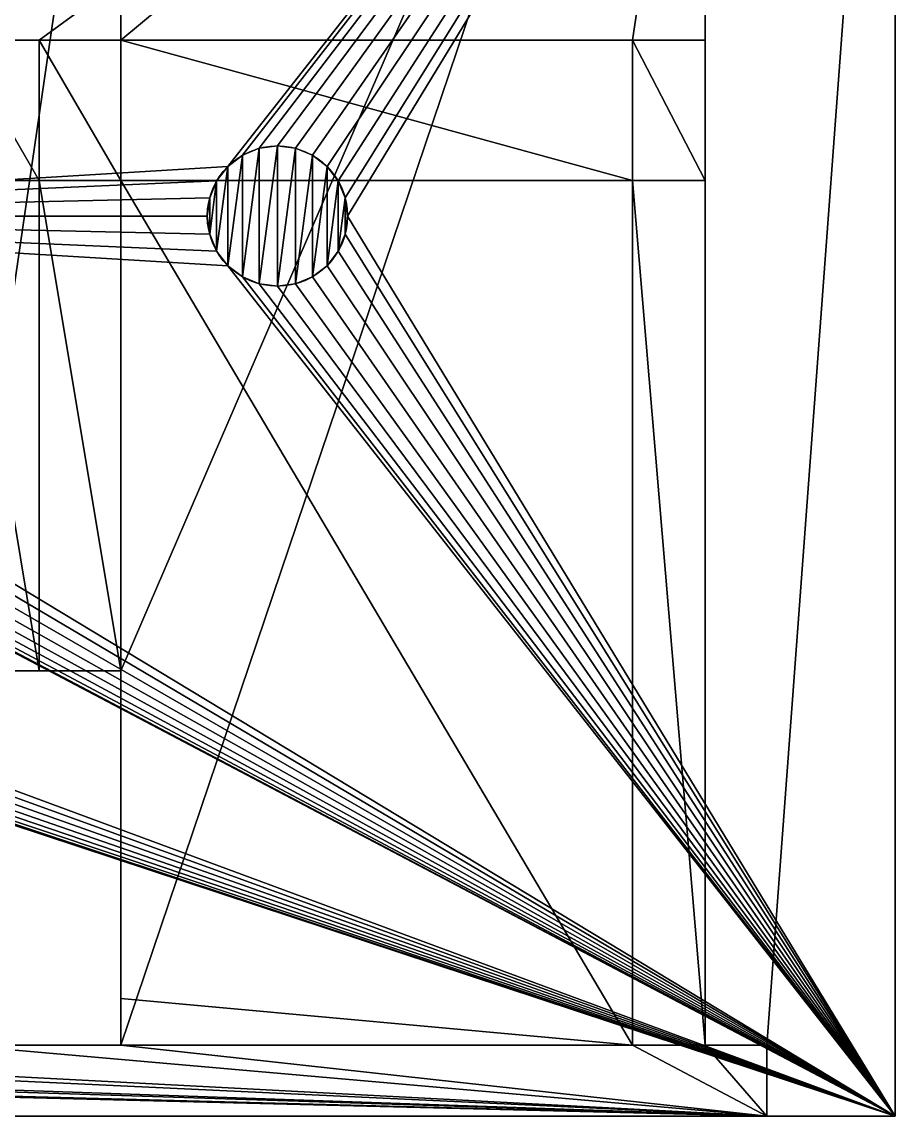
# Model space of a CAD drawing. Extents: x 0 to 36814, y -3929 to 172.
# Drawn here: x 36783.51 to 36802.17, y -3923.77 to -3900.39 of the extents above; entities that cross this region are included whole.
import ezdxf

# ---------------------------------------------------------------- set-up
doc = ezdxf.new("R2010")
doc.units = 0
doc.header["$LTSCALE"] = 25.4
doc.layers.get('0').update_dxf_attribs({"color": 13, "linetype": 'CONTINUOUS'})

# ---------------------------------------------------------------- blocks, each defined once
blk = doc.blocks.new('_____28')
at = {"color": 0}
for p, q in [((63.5, 38.466, 26.192), (63.5, 1.517, 26.192)), ((63.5, 38.466, 26.192), (63.5, 1.517, 26.192)), ((67.562, 0), (67.562, 38.466)), ((67.562, 0, 30.4), (67.562, 38.466, 30.4)), ((67.562, 0, 30.4), (67.562, 38.466, 30.4)), ((67.562, 0), (67.562, 38.466)), ((51.011, 33.367, 26.192), (51.011, 9.517, 26.192)), ((51.011, 33.367, 26.192), (51.011, 9.517, 26.192)), ((63.5, 33.367, 4.604), (63.5, 22.991, 4.604)), ((63.5, 33.367, 4.604), (63.5, 22.991, 4.604)), ((49.269, 22.991, 7.604), (47.528, 22.991, 7.604)), ((49.269, 22.991, 7.604), (47.528, 22.991, 7.604)), ((49.269, 22.991, 4.604), (47.528, 22.991, 4.604)), ((49.269, 22.991, 4.604), (47.528, 22.991, 4.604)), ((51.011, 22.991, 7.604), (49.269, 22.991, 7.604)), ((51.011, 22.991, 4.604), (49.269, 22.991, 4.604)), ((49.269, 22.991, 7.604), (49.269, 22.991, 4.604)), ((49.269, 19.991, 7.604), (49.269, 22.991, 7.604)), ((51.011, 22.991, 7.604), (49.269, 22.991, 7.604)), ((49.269, 19.991, 7.604), (49.269, 22.991, 7.604)), ((49.269, 22.991, 7.604), (49.269, 22.991, 4.604)), ((51.011, 22.991, 4.604), (49.269, 22.991, 4.604)), ((51.011, 22.991, 7.604), (51.011, 22.991, 4.604)), ((61.951, 22.991, 7.604), (51.011, 22.991, 7.604)), ((61.951, 22.991, 4.604), (51.011, 22.991, 4.604)), ((51.011, 22.991, 7.604), (51.011, 22.991, 4.604)), ((61.951, 22.991, 7.604), (51.011, 22.991, 7.604)), ((51.011, 22.991, 7.604), (51.011, 19.991, 7.604)), ((51.011, 22.991, 7.604), (51.011, 19.991, 7.604)), ((61.951, 22.991, 4.604), (51.011, 22.991, 4.604)), ((63.5, 22.991, 7.604), (61.951, 22.991, 7.604)), ((63.5, 22.991, 4.604), (61.951, 22.991, 4.604)), ((61.951, 22.991, 7.604), (61.951, 22.991, 4.604)), ((61.951, 22.991, 7.604), (61.951, 22.991, 4.604)), ((61.951, 22.991, 7.604), (61.951, 19.991, 7.604)), ((63.5, 22.991, 7.604), (61.951, 22.991, 7.604)), ((61.951, 22.991, 7.604), (61.951, 19.991, 7.604)), ((63.5, 22.991, 4.604), (61.951, 22.991, 4.604)), ((63.5, 22.991, 7.604), (63.5, 22.991, 4.604)), ((63.5, 22.991, 7.604), (63.5, 19.991, 7.604)), ((63.5, 22.991, 7.604), (63.5, 22.991, 4.604)), ((63.5, 22.991, 7.604), (63.5, 19.991, 7.604)), ((53.973, 20.682), (53.973, 20.682, 5)), ((53.973, 20.682), (53.973, 20.682, 5)), ((54.361, 20.733), (54.361, 20.733, 5)), ((54.361, 20.733), (54.361, 20.733, 5)), ((54.75, 20.682), (54.75, 20.682, 5)), ((54.75, 20.682), (54.75, 20.682, 5)), ((53.611, 20.532), (53.611, 20.532, 5)), ((53.611, 20.532), (53.611, 20.532, 5)), ((55.111, 20.532), (55.111, 20.532, 5)), ((55.111, 20.532), (55.111, 20.532, 5)), ((53.301, 20.294), (53.301, 20.294, 5)), ((53.301, 20.294), (53.301, 20.294, 5)), ((55.422, 20.294), (55.422, 20.294, 5)), ((55.422, 20.294), (55.422, 20.294, 5)), ((49.269, 19.991, 7.604), (47.528, 19.991, 7.604)), ((49.269, 19.991, 7.604), (47.528, 19.991, 7.604)), ((49.269, 19.991, 13.355), (47.528, 19.991, 13.355)), ((49.269, 19.991, 13.355), (47.528, 19.991, 13.355)), ((51.011, 19.991, 7.604), (49.269, 19.991, 7.604)), ((49.269, 19.991, 7.604), (49.269, 19.991, 13.355)), ((49.269, 9.517, 13.355), (49.269, 19.991, 13.355)), ((51.011, 19.991, 13.355), (49.269, 19.991, 13.355)), ((49.269, 9.517, 13.355), (49.269, 19.991, 13.355)), ((51.011, 19.991, 7.604), (49.269, 19.991, 7.604)), ((49.269, 19.991, 7.604), (49.269, 19.991, 13.355)), ((51.011, 19.991, 13.355), (49.269, 19.991, 13.355)), ((61.951, 19.991, 7.604), (51.011, 19.991, 7.604)), ((51.011, 19.991, 9.604), (51.011, 2.517, 9.604)), ((51.011, 19.991, 9.604), (51.011, 19.991, 13.355)), ((51.011, 19.991, 13.355), (51.011, 9.517, 13.355)), ((51.011, 19.991, 13.355), (51.011, 9.517, 13.355)), ((51.011, 19.991, 9.604), (51.011, 19.991, 13.355)), ((51.011, 19.991, 7.604), (51.011, 19.991, 9.604)), ((61.951, 19.991, 7.604), (51.011, 19.991, 7.604)), ((51.011, 19.991, 7.604), (51.011, 19.991, 9.604)), ((61.951, 19.991, 9.604), (51.011, 19.991, 9.604)), ((61.951, 19.991, 9.604), (51.011, 19.991, 9.604)), ((51.011, 19.991, 9.604), (51.011, 2.517, 9.604)), ((53.062, 19.983), (53.062, 19.983, 5)), ((53.062, 19.983), (53.062, 19.983, 5)), ((55.661, 19.983), (55.661, 19.983, 5)), ((55.661, 19.983), (55.661, 19.983, 5)), ((63.5, 19.991, 7.604), (61.951, 19.991, 7.604)), ((61.951, 19.991, 7.604), (61.951, 19.991, 9.604)), ((61.951, 19.991, 9.604), (61.951, 1.517, 9.604)), ((63.5, 19.991, 13.355), (61.951, 19.991, 13.355)), ((61.951, 19.991, 13.355), (61.951, 1.517, 13.355)), ((61.951, 19.991, 9.604), (61.951, 1.517, 9.604)), ((61.951, 19.991, 13.355), (61.951, 1.517, 13.355)), ((61.951, 19.991, 9.604), (61.951, 19.991, 13.355)), ((63.5, 19.991, 7.604), (61.951, 19.991, 7.604)), ((61.951, 19.991, 7.604), (61.951, 19.991, 9.604)), ((61.951, 19.991, 9.604), (61.951, 19.991, 13.355)), ((63.5, 19.991, 13.355), (61.951, 19.991, 13.355)), ((63.5, 19.991, 7.604), (63.5, 19.991, 13.355)), ((63.5, 19.991, 13.355), (63.5, 1.517, 13.355)), ((63.5, 19.991, 13.355), (63.5, 1.517, 13.355)), ((63.5, 19.991, 7.604), (63.5, 19.991, 13.355)), ((52.913, 19.621), (52.913, 19.621, 5)), ((52.913, 19.621), (52.913, 19.621, 5)), ((55.81, 19.621), (55.81, 19.621, 5)), ((55.81, 19.621), (55.81, 19.621, 5)), ((52.861, 19.233), (52.861, 19.233, 5)), ((52.861, 19.233), (52.861, 19.233, 5)), ((55.861, 19.233), (55.861, 19.233, 5)), ((55.861, 19.233), (55.861, 19.233, 5)), ((52.913, 18.845), (52.913, 18.845, 5)), ((52.913, 18.845), (52.913, 18.845, 5)), ((55.81, 18.845), (55.81, 18.845, 5)), ((55.81, 18.845), (55.81, 18.845, 5)), ((53.062, 18.483), (53.062, 18.483, 5)), ((53.062, 18.483), (53.062, 18.483, 5)), ((55.661, 18.483), (55.661, 18.483, 5)), ((55.661, 18.483), (55.661, 18.483, 5)), ((53.301, 18.172), (53.301, 18.172, 5)), ((53.301, 18.172), (53.301, 18.172, 5)), ((55.422, 18.172), (55.422, 18.172, 5)), ((55.422, 18.172), (55.422, 18.172, 5)), ((53.611, 17.934), (53.611, 17.934, 5)), ((53.611, 17.934), (53.611, 17.934, 5)), ((53.973, 17.784), (53.973, 17.784, 5)), ((53.973, 17.784), (53.973, 17.784, 5)), ((54.75, 17.784), (54.75, 17.784, 5)), ((54.75, 17.784), (54.75, 17.784, 5)), ((55.111, 17.934), (55.111, 17.934, 5)), ((55.111, 17.934), (55.111, 17.934, 5)), ((54.361, 17.733), (54.361, 17.733, 5)), ((54.361, 17.733), (54.361, 17.733, 5)), ((47.528, 9.517, 13.355), (49.269, 9.517, 13.355)), ((47.528, 9.517, 26.192), (51.011, 9.517, 26.192)), ((47.528, 9.517, 26.192), (51.011, 9.517, 26.192)), ((47.528, 9.517, 13.355), (49.269, 9.517, 13.355)), ((49.269, 9.517, 13.355), (51.011, 9.517, 13.355)), ((49.269, 9.517, 13.355), (51.011, 9.517, 13.355)), ((51.011, 2.517, 13.355), (51.011, 9.517, 13.355)), ((51.011, 9.517, 26.192), (51.011, 1.517, 26.192)), ((51.011, 2.517, 13.355), (51.011, 9.517, 13.355)), ((51.011, 9.517, 26.192), (51.011, 9.517, 13.355)), ((51.011, 9.517, 26.192), (51.011, 1.517, 26.192)), ((51.011, 9.517, 26.192), (51.011, 9.517, 13.355)), ((51.011, 2.517, 9.604), (51.011, 2.517, 13.355)), ((51.011, 2.517, 9.604), (51.011, 1.517, 9.604)), ((51.011, 2.517, 9.604), (51.011, 1.517, 9.604)), ((51.011, 2.517, 9.604), (51.011, 2.517, 13.355)), ((4.111, 1.517, 30.4), (64.822, 1.517, 30.4)), ((4.111, 1.517, 30.4), (64.822, 1.517, 30.4)), ((47.528, 1.517, 8.355), (51.011, 1.517, 8.355)), ((47.528, 1.517, 8.355), (51.011, 1.517, 8.355)), ((51.011, 1.517, 8.355), (61.951, 1.517, 8.355)), ((63.5, 1.517, 26.192), (51.011, 1.517, 26.192)), ((51.011, 1.517, 8.355), (51.011, 1.517, 9.604)), ((51.011, 1.517, 26.192), (51.011, 1.517, 9.604)), ((51.011, 1.517, 8.355), (61.951, 1.517, 8.355)), ((51.011, 1.517, 9.604), (61.951, 1.517, 9.604)), ((51.011, 1.517, 8.355), (51.011, 1.517, 9.604)), ((51.011, 1.517, 9.604), (61.951, 1.517, 9.604)), ((63.5, 1.517, 26.192), (51.011, 1.517, 26.192)), ((51.011, 1.517, 26.192), (51.011, 1.517, 9.604)), ((61.951, 1.517, 8.355), (63.5, 1.517, 8.355)), ((61.951, 1.517, 8.355), (61.951, 1.517, 9.604)), ((61.951, 1.517, 13.355), (63.5, 1.517, 13.355)), ((61.951, 1.517, 9.604), (61.951, 1.517, 13.355)), ((61.951, 1.517, 8.355), (61.951, 1.517, 9.604)), ((61.951, 1.517, 8.355), (63.5, 1.517, 8.355)), ((61.951, 1.517, 13.355), (63.5, 1.517, 13.355)), ((61.951, 1.517, 9.604), (61.951, 1.517, 13.355)), ((63.5, 1.517, 8.355), (64.822, 1.517, 8.355)), ((63.5, 1.517, 26.192), (63.5, 1.517, 13.355)), ((63.5, 1.517, 13.355), (63.5, 1.517, 8.355)), ((63.5, 1.517, 8.355), (64.822, 1.517, 8.355)), ((63.5, 1.517, 26.192), (63.5, 1.517, 13.355)), ((63.5, 1.517, 13.355), (63.5, 1.517, 8.355)), ((64.822, 1.517, 30.4), (64.822, 0, 30.4)), ((64.822, 1.517, 30.4), (64.822, 0, 30.4)), ((64.822, 1.517, 30.4), (64.822, 1.517, 26.192)), ((64.822, 1.517, 26.192), (64.822, 1.517, 23.499)), ((64.822, 1.517, 23.499), (64.822, 1.517, 20.478)), ((64.822, 1.517, 20.478), (64.822, 1.517, 8.355)), ((64.822, 1.517, 8.355), (64.822, 0, 8.355)), ((64.822, 1.517, 8.355), (64.822, 0, 8.355)), ((64.822, 1.517, 20.478), (64.822, 1.517, 8.355)), ((64.822, 1.517, 23.499), (64.822, 1.517, 20.478)), ((64.822, 1.517, 26.192), (64.822, 1.517, 23.499)), ((64.822, 1.517, 30.4), (64.822, 1.517, 26.192)), ((0.871, 0), (67.562, 0)), ((0.871, 0), (67.562, 0)), ((4.111, 0, 8.355), (64.822, 0, 8.355)), ((4.111, 0, 8.355), (64.822, 0, 8.355)), ((64.822, 0, 30.4), (67.562, 0, 30.4)), ((64.822, 0, 30.4), (64.822, 0, 8.355)), ((64.822, 0, 30.4), (67.562, 0, 30.4)), ((64.822, 0, 30.4), (64.822, 0, 8.355)), ((67.562, 0), (67.562, 0, 30.4)), ((67.562, 0), (67.562, 0, 30.4))]:
    blk.add_line(p, q, dxfattribs=at)
for centre in [(54.361, 19.233), (54.361, 19.233), (54.361, 19.233, 5), (54.361, 19.233), (54.361, 19.233, 5), (54.361, 19.233), (54.361, 19.233, 5), (54.361, 19.233), (54.361, 19.233, 5), (54.361, 19.233), (54.361, 19.233, 5), (54.361, 19.233), (54.361, 19.233, 5), (54.361, 19.233), (54.361, 19.233, 5), (54.361, 19.233), (54.361, 19.233, 5), (54.361, 19.233), (54.361, 19.233, 5), (54.361, 19.233), (54.361, 19.233, 5), (54.361, 19.233), (54.361, 19.233, 5), (54.361, 19.233), (54.361, 19.233, 5), (54.361, 19.233), (54.361, 19.233, 5), (54.361, 19.233, 5), (54.361, 19.233), (54.361, 19.233, 5), (54.361, 19.233), (54.361, 19.233, 5), (54.361, 19.233), (54.361, 19.233, 5), (54.361, 19.233), (54.361, 19.233, 5), (54.361, 19.233), (54.361, 19.233, 5), (54.361, 19.233), (54.361, 19.233, 5), (54.361, 19.233), (54.361, 19.233, 5), (54.361, 19.233), (54.361, 19.233, 5), (54.361, 19.233), (54.361, 19.233, 5), (54.361, 19.233), (54.361, 19.233, 5), (54.361, 19.233), (54.361, 19.233, 5)]:
    blk.add_circle(centre, 1.5, dxfattribs=at)
mesh = blk.add_polyface(dxfattribs=at)
corners = [(67.562, 38.466), (0.871, 35.698), (0.871, 38.466), (0.871, 20.485), (13.683, 20.682), (13.321, 20.532), (13.011, 20.294), (12.772, 19.983), (0.871, 0), (12.623, 19.621), (12.571, 19.233), (14.071, 20.733), (14.46, 20.682), (14.821, 20.532), (15.132, 20.294), (15.371, 19.983), (15.52, 19.621), (15.571, 19.233), (33.466, 20.532), (33.156, 20.294), (32.917, 19.983), (32.768, 19.621), (32.716, 19.233), (33.828, 20.682), (34.216, 20.733), (34.605, 20.682), (34.966, 20.532), (35.277, 20.294), (35.516, 19.983), (35.665, 19.621), (35.716, 19.233), (53.301, 20.294), (53.062, 19.983), (52.913, 19.621), (52.861, 19.233), (53.611, 20.532), (53.973, 20.682), (54.361, 20.733), (54.75, 20.682), (55.111, 20.532), (55.422, 20.294), (55.661, 19.983), (55.81, 19.621), (55.861, 19.233), (13.683, 17.784), (67.562, 0), (13.321, 17.934), (13.011, 18.172), (12.772, 18.483), (12.623, 18.845), (14.071, 17.733), (14.46, 17.784), (14.821, 17.934), (15.132, 18.172), (15.371, 18.483), (15.52, 18.845), (33.466, 17.934), (33.156, 18.172), (32.917, 18.483), (32.768, 18.845), (33.828, 17.784), (34.216, 17.733), (34.605, 17.784), (34.966, 17.934), (35.277, 18.172), (35.516, 18.483), (35.665, 18.845), (53.301, 18.172), (53.062, 18.483), (52.913, 18.845), (53.611, 17.934), (53.973, 17.784), (54.361, 17.733), (54.75, 17.784), (55.111, 17.934), (55.422, 18.172), (55.661, 18.483), (55.81, 18.845), (0, 20.485), (0, 35.698)]
mesh.append_faces([[corners[k] for k in face] for face in [(0, 1, 2), (1, 78, 79)]], dxfattribs={"vtx0": -1, "color": 0})
mesh.append_faces([[corners[k] for k in face] for face in [(3, 7, 8), (4, 0, 11), (11, 0, 12), (12, 0, 13), (13, 0, 14), (14, 0, 15), (15, 0, 16), (16, 0, 17), (18, 0, 23), (23, 0, 24), (24, 0, 25), (25, 0, 26), (26, 0, 27), (27, 0, 28), (28, 0, 29), (29, 0, 30), (31, 0, 35), (35, 0, 36), (36, 0, 37), (37, 0, 38), (38, 0, 39), (39, 0, 40), (40, 0, 41), (41, 0, 42), (42, 0, 43), (8, 44, 45), (44, 8, 46), (46, 8, 47), (47, 8, 48), (48, 8, 49), (49, 8, 10), (56, 17, 57), (57, 17, 58), (58, 17, 59), (59, 17, 22), (67, 30, 68), (68, 30, 69), (69, 30, 34), (45, 43, 0), (78, 1, 3)]], dxfattribs={"vtx0": -1, "vtx1": -1, "color": 0})
mesh.append_faces([[corners[k] for k in face] for face in [(1, 0, 3), (3, 0, 4), (17, 0, 18), (30, 0, 31), (45, 17, 56), (45, 30, 67)]], dxfattribs={"vtx0": -1, "vtx1": -1, "vtx2": -1, "color": 0})
mesh.append_faces([[corners[k] for k in face] for face in [(3, 4, 5), (3, 5, 6), (3, 6, 7), (8, 7, 9), (8, 9, 10), (17, 18, 19), (17, 19, 20), (17, 20, 21), (17, 21, 22), (30, 31, 32), (30, 32, 33), (30, 33, 34), (45, 44, 50), (45, 50, 51), (45, 51, 52), (45, 52, 53), (45, 53, 54), (45, 54, 55), (45, 55, 17), (45, 56, 60), (45, 60, 61), (45, 61, 62), (45, 62, 63), (45, 63, 64), (45, 64, 65), (45, 65, 66), (45, 66, 30), (45, 67, 70), (45, 70, 71), (45, 71, 72), (45, 72, 73), (45, 73, 74), (45, 74, 75), (45, 75, 76), (45, 76, 77), (45, 77, 43)]], dxfattribs={"vtx0": -1, "vtx2": -1, "color": 0})
mesh = blk.add_polyface(dxfattribs=at)
corners = [(67.562, 0, 30.4), (64.822, 1.517, 30.4), (64.822, 0, 30.4), (4.111, 0, 30.4), (0.871, 38.466, 30.4), (0.871, 0, 30.4), (4.111, 1.517, 30.4), (67.562, 38.466, 30.4)]
mesh.append_faces([[corners[k] for k in face] for face in [(0, 1, 2), (3, 4, 5)]], dxfattribs={"vtx0": -1, "color": 0})
mesh.append_faces([[corners[k] for k in face] for face in [(4, 6, 7), (7, 1, 0)]], dxfattribs={"vtx0": -1, "vtx1": -1, "color": 0})
mesh.append_faces([[corners[k] for k in face] for face in [(4, 3, 6), (7, 6, 1)]], dxfattribs={"vtx0": -1, "vtx2": -1, "color": 0})
mesh = blk.add_polyface(dxfattribs=at)
corners = [(63.5, 38.466, 26.192), (51.011, 37.88, 26.192), (51.011, 38.466, 26.192), (51.011, 33.367, 26.192), (51.011, 9.517, 26.192), (51.011, 1.517, 26.192), (63.5, 1.517, 26.192)]
mesh.append_faces([[corners[k] for k in face] for face in [(0, 1, 2), (5, 0, 6)]], dxfattribs={"vtx0": -1, "color": 0})
mesh.append_faces([[corners[k] for k in face] for face in [(1, 0, 3), (3, 0, 4), (4, 0, 5)]], dxfattribs={"vtx0": -1, "vtx1": -1, "color": 0})
mesh = blk.add_polyface(dxfattribs=at)
corners = [(63.5, 38.466, 26.192), (63.5, 1.517, 13.355), (63.5, 1.517, 26.192), (63.5, 19.991, 13.355), (63.5, 19.991, 7.604), (63.5, 22.991, 7.604), (63.5, 22.991, 4.604), (63.5, 33.367, 7.604), (63.5, 38.466, 7.604), (63.5, 33.367, 4.604)]
mesh.append_faces([[corners[k] for k in face] for face in [(0, 1, 2), (7, 0, 8)]], dxfattribs={"vtx0": -1, "color": 0})
mesh.append_faces([[corners[k] for k in face] for face in [(1, 0, 3), (3, 0, 4), (4, 0, 5), (5, 0, 6)]], dxfattribs={"vtx0": -1, "vtx1": -1, "color": 0})
mesh.append_faces([[corners[k] for k in face] for face in [(6, 0, 7)]], dxfattribs={"vtx0": -1, "vtx1": -1, "vtx2": -1, "color": 0})
mesh.append_faces([[corners[k] for k in face] for face in [(9, 6, 7)]], dxfattribs={"vtx1": -1, "color": 0})
mesh = blk.add_polyface(dxfattribs=at)
corners = [(67.562, 38.466), (67.562, 0, 30.4), (67.562, 0), (67.562, 38.466, 30.4)]
mesh.append_faces([[corners[k] for k in face] for face in [(0, 1, 2), (1, 0, 3)]], dxfattribs={"vtx0": -1, "color": 0})
mesh = blk.add_polyface(dxfattribs=at)
corners = [(20.905, 22.991, 4.604), (31.319, 27.215, 4.604), (31.216, 27.991, 4.604), (32.475, 22.991, 4.604), (31.618, 26.491, 4.604), (32.095, 25.87, 4.604), (32.716, 25.393, 4.604), (34.216, 22.991, 4.604), (33.44, 25.094, 4.604), (34.216, 24.991, 4.604), (35.958, 22.991, 4.604), (34.993, 25.094, 4.604), (35.716, 25.393, 4.604), (36.338, 25.87, 4.604), (47.528, 22.991, 4.604), (36.815, 26.491, 4.604), (37.114, 27.215, 4.604), (37.216, 27.991, 4.604), (7.413, 22.991, 4.604), (5.433, 33.367, 4.604), (5.433, 22.991, 4.604), (33.44, 30.889, 4.604), (34.216, 30.991, 4.604), (63.5, 33.367, 4.604), (32.716, 30.59, 4.604), (17.422, 22.991, 4.604), (19.164, 22.991, 4.604), (32.095, 30.113, 4.604), (31.618, 29.491, 4.604), (31.319, 28.768, 4.604), (34.993, 30.889, 4.604), (35.716, 30.59, 4.604), (36.338, 30.113, 4.604), (36.815, 29.491, 4.604), (37.114, 28.768, 4.604), (49.269, 22.991, 4.604), (51.011, 22.991, 4.604), (61.951, 22.991, 4.604), (63.5, 22.991, 4.604)]
mesh.append_faces([[corners[k] for k in face] for face in [(18, 19, 20), (23, 37, 38)]], dxfattribs={"vtx0": -1, "color": 0})
mesh.append_faces([[corners[k] for k in face] for face in [(1, 3, 4), (4, 3, 5), (5, 3, 6), (6, 7, 8), (8, 7, 9), (9, 10, 11), (11, 10, 12), (12, 10, 13), (13, 14, 15), (15, 14, 16), (16, 14, 17), (19, 22, 23), (21, 18, 24), (24, 0, 27), (27, 0, 28), (28, 0, 29), (29, 0, 2)]], dxfattribs={"vtx0": -1, "vtx1": -1, "color": 0})
mesh.append_faces([[corners[k] for k in face] for face in [(19, 18, 21), (23, 17, 14)]], dxfattribs={"vtx0": -1, "vtx1": -1, "vtx2": -1, "color": 0})
mesh.append_faces([[corners[k] for k in face] for face in [(0, 1, 2), (1, 0, 3), (6, 3, 7), (9, 7, 10), (13, 10, 14), (19, 21, 22), (24, 18, 25), (24, 25, 26), (24, 26, 0), (23, 22, 30), (23, 30, 31), (23, 31, 32), (23, 32, 33), (23, 33, 34), (23, 34, 17), (23, 14, 35), (23, 35, 36), (23, 36, 37)]], dxfattribs={"vtx0": -1, "vtx2": -1, "color": 0})
mesh = blk.add_polyface(dxfattribs=at)
corners = [(51.011, 33.367, 26.192), (47.528, 9.517, 26.192), (47.528, 33.367, 26.192), (51.011, 9.517, 26.192)]
mesh.append_faces([[corners[k] for k in face] for face in [(0, 1, 2), (1, 0, 3)]], dxfattribs={"vtx0": -1, "color": 0})
mesh = blk.add_polyface(dxfattribs=at)
corners = [(49.269, 19.991, 7.604), (47.528, 22.991, 7.604), (47.528, 19.991, 7.604), (49.269, 22.991, 7.604)]
mesh.append_faces([[corners[k] for k in face] for face in [(0, 1, 2), (1, 0, 3)]], dxfattribs={"vtx0": -1, "color": 0})
mesh = blk.add_polyface(dxfattribs=at)
corners = [(47.528, 22.991, 7.604), (49.269, 22.991, 4.604), (47.528, 22.991, 4.604), (49.269, 22.991, 7.604)]
mesh.append_faces([[corners[k] for k in face] for face in [(0, 1, 2), (1, 0, 3)]], dxfattribs={"vtx0": -1, "color": 0})
mesh = blk.add_polyface(dxfattribs=at)
corners = [(49.269, 22.991, 7.604), (51.011, 22.991, 4.604), (49.269, 22.991, 4.604), (51.011, 22.991, 7.604)]
mesh.append_faces([[corners[k] for k in face] for face in [(0, 1, 2), (1, 0, 3)]], dxfattribs={"vtx0": -1, "color": 0})
mesh = blk.add_polyface(dxfattribs=at)
corners = [(51.011, 19.991, 7.604), (49.269, 22.991, 7.604), (49.269, 19.991, 7.604), (51.011, 22.991, 7.604)]
mesh.append_faces([[corners[k] for k in face] for face in [(0, 1, 2), (1, 0, 3)]], dxfattribs={"vtx0": -1, "color": 0})
mesh = blk.add_polyface(dxfattribs=at)
corners = [(51.011, 22.991, 7.604), (61.951, 22.991, 4.604), (51.011, 22.991, 4.604), (61.951, 22.991, 7.604)]
mesh.append_faces([[corners[k] for k in face] for face in [(0, 1, 2), (1, 0, 3)]], dxfattribs={"vtx0": -1, "color": 0})
mesh = blk.add_polyface(dxfattribs=at)
corners = [(61.951, 19.991, 7.604), (51.011, 22.991, 7.604), (51.011, 19.991, 7.604), (61.951, 22.991, 7.604)]
mesh.append_faces([[corners[k] for k in face] for face in [(0, 1, 2), (1, 0, 3)]], dxfattribs={"vtx0": -1, "color": 0})
mesh = blk.add_polyface(dxfattribs=at)
corners = [(61.951, 22.991, 7.604), (63.5, 22.991, 4.604), (61.951, 22.991, 4.604), (63.5, 22.991, 7.604)]
mesh.append_faces([[corners[k] for k in face] for face in [(0, 1, 2), (1, 0, 3)]], dxfattribs={"vtx0": -1, "color": 0})
mesh = blk.add_polyface(dxfattribs=at)
corners = [(63.5, 19.991, 7.604), (61.951, 22.991, 7.604), (61.951, 19.991, 7.604), (63.5, 22.991, 7.604)]
mesh.append_faces([[corners[k] for k in face] for face in [(0, 1, 2), (1, 0, 3)]], dxfattribs={"vtx0": -1, "color": 0})
mesh = blk.add_polyface(dxfattribs=at)
corners = [(52.913, 19.621, 5), (52.913, 18.845, 5), (52.861, 19.233, 5), (53.062, 19.983, 5), (53.062, 18.483, 5), (53.301, 20.294, 5), (53.301, 18.172, 5), (53.611, 20.532, 5), (53.611, 17.934, 5), (53.973, 20.682, 5), (53.973, 17.784, 5), (54.361, 20.733, 5), (54.361, 17.733, 5), (54.75, 20.682, 5), (54.75, 17.784, 5), (55.111, 20.532, 5), (55.111, 17.934, 5), (55.422, 20.294, 5), (55.422, 18.172, 5), (55.661, 19.983, 5), (55.661, 18.483, 5), (55.81, 19.621, 5), (55.81, 18.845, 5), (55.861, 19.233, 5)]
mesh.append_faces([[corners[k] for k in face] for face in [(0, 1, 2), (22, 21, 23)]], dxfattribs={"vtx0": -1, "color": 0})
mesh.append_faces([[corners[k] for k in face] for face in [(1, 3, 4), (4, 5, 6), (6, 7, 8), (8, 9, 10), (10, 11, 12), (12, 13, 14), (14, 15, 16), (16, 17, 18), (18, 19, 20), (20, 21, 22)]], dxfattribs={"vtx0": -1, "vtx1": -1, "color": 0})
mesh.append_faces([[corners[k] for k in face] for face in [(1, 0, 3), (4, 3, 5), (6, 5, 7), (8, 7, 9), (10, 9, 11), (12, 11, 13), (14, 13, 15), (16, 15, 17), (18, 17, 19), (20, 19, 21)]], dxfattribs={"vtx0": -1, "vtx2": -1, "color": 0})
mesh = blk.add_polyface(dxfattribs=at)
corners = [(53.973, 20.682, 5), (53.611, 20.532), (53.973, 20.682), (53.611, 20.532, 5)]
mesh.append_faces([[corners[k] for k in face] for face in [(0, 1, 2), (1, 0, 3)]], dxfattribs={"vtx0": -1, "color": 0})
mesh = blk.add_polyface(dxfattribs=at)
corners = [(54.361, 20.733, 5), (53.973, 20.682), (54.361, 20.733), (53.973, 20.682, 5)]
mesh.append_faces([[corners[k] for k in face] for face in [(0, 1, 2), (1, 0, 3)]], dxfattribs={"vtx0": -1, "color": 0})
mesh = blk.add_polyface(dxfattribs=at)
corners = [(54.75, 20.682, 5), (54.361, 20.733), (54.75, 20.682), (54.361, 20.733, 5)]
mesh.append_faces([[corners[k] for k in face] for face in [(0, 1, 2), (1, 0, 3)]], dxfattribs={"vtx0": -1, "color": 0})
mesh = blk.add_polyface(dxfattribs=at)
corners = [(55.111, 20.532, 5), (54.75, 20.682), (55.111, 20.532), (54.75, 20.682, 5)]
mesh.append_faces([[corners[k] for k in face] for face in [(0, 1, 2), (1, 0, 3)]], dxfattribs={"vtx0": -1, "color": 0})
mesh = blk.add_polyface(dxfattribs=at)
corners = [(53.611, 20.532, 5), (53.301, 20.294), (53.611, 20.532), (53.301, 20.294, 5)]
mesh.append_faces([[corners[k] for k in face] for face in [(0, 1, 2), (1, 0, 3)]], dxfattribs={"vtx0": -1, "color": 0})
mesh = blk.add_polyface(dxfattribs=at)
corners = [(55.422, 20.294, 5), (55.111, 20.532), (55.422, 20.294), (55.111, 20.532, 5)]
mesh.append_faces([[corners[k] for k in face] for face in [(0, 1, 2), (1, 0, 3)]], dxfattribs={"vtx0": -1, "color": 0})
mesh = blk.add_polyface(dxfattribs=at)
corners = [(53.301, 20.294), (53.062, 19.983, 5), (53.062, 19.983), (53.301, 20.294, 5)]
mesh.append_faces([[corners[k] for k in face] for face in [(0, 1, 2), (1, 0, 3)]], dxfattribs={"vtx0": -1, "color": 0})
mesh = blk.add_polyface(dxfattribs=at)
corners = [(55.422, 20.294, 5), (55.661, 19.983), (55.661, 19.983, 5), (55.422, 20.294)]
mesh.append_faces([[corners[k] for k in face] for face in [(0, 1, 2), (1, 0, 3)]], dxfattribs={"vtx0": -1, "color": 0})
mesh = blk.add_polyface(dxfattribs=at)
corners = [(47.528, 19.991, 9.604), (49.269, 19.991, 7.604), (47.528, 19.991, 7.604), (49.269, 19.991, 13.355), (47.528, 19.991, 13.355)]
mesh.append_faces([[corners[k] for k in face] for face in [(0, 1, 2), (3, 0, 4)]], dxfattribs={"vtx0": -1, "color": 0})
mesh.append_faces([[corners[k] for k in face] for face in [(1, 0, 3)]], dxfattribs={"vtx0": -1, "vtx1": -1, "color": 0})
mesh = blk.add_polyface(dxfattribs=at)
corners = [(49.269, 9.517, 13.355), (47.528, 19.991, 13.355), (47.528, 9.517, 13.355), (49.269, 19.991, 13.355)]
mesh.append_faces([[corners[k] for k in face] for face in [(0, 1, 2), (1, 0, 3)]], dxfattribs={"vtx0": -1, "color": 0})
mesh = blk.add_polyface(dxfattribs=at)
corners = [(51.011, 9.517, 13.355), (49.269, 19.991, 13.355), (49.269, 9.517, 13.355), (51.011, 19.991, 13.355)]
mesh.append_faces([[corners[k] for k in face] for face in [(0, 1, 2), (1, 0, 3)]], dxfattribs={"vtx0": -1, "color": 0})
mesh = blk.add_polyface(dxfattribs=at)
corners = [(49.269, 19.991, 13.355), (51.011, 19.991, 7.604), (49.269, 19.991, 7.604), (51.011, 19.991, 9.604), (51.011, 19.991, 13.355)]
mesh.append_faces([[corners[k] for k in face] for face in [(0, 1, 2), (3, 0, 4)]], dxfattribs={"vtx0": -1, "color": 0})
mesh.append_faces([[corners[k] for k in face] for face in [(1, 0, 3)]], dxfattribs={"vtx0": -1, "vtx1": -1, "color": 0})
mesh = blk.add_polyface(dxfattribs=at)
corners = [(51.011, 19.991, 9.604), (51.011, 2.517, 13.355), (51.011, 2.517, 9.604), (51.011, 9.517, 13.355), (51.011, 19.991, 13.355)]
mesh.append_faces([[corners[k] for k in face] for face in [(0, 1, 2), (3, 0, 4)]], dxfattribs={"vtx0": -1, "color": 0})
mesh.append_faces([[corners[k] for k in face] for face in [(1, 0, 3)]], dxfattribs={"vtx0": -1, "vtx1": -1, "color": 0})
mesh = blk.add_polyface(dxfattribs=at)
corners = [(51.011, 19.991, 9.604), (61.951, 19.991, 7.604), (51.011, 19.991, 7.604), (61.951, 19.991, 9.604)]
mesh.append_faces([[corners[k] for k in face] for face in [(0, 1, 2), (1, 0, 3)]], dxfattribs={"vtx0": -1, "color": 0})
mesh = blk.add_polyface(dxfattribs=at)
corners = [(61.951, 1.517, 9.604), (51.011, 2.517, 9.604), (51.011, 1.517, 9.604), (51.011, 19.991, 9.604), (61.951, 19.991, 9.604)]
mesh.append_faces([[corners[k] for k in face] for face in [(0, 1, 2), (3, 0, 4)]], dxfattribs={"vtx0": -1, "color": 0})
mesh.append_faces([[corners[k] for k in face] for face in [(1, 0, 3)]], dxfattribs={"vtx0": -1, "vtx1": -1, "color": 0})
mesh = blk.add_polyface(dxfattribs=at)
corners = [(53.062, 19.983), (52.913, 19.621, 5), (52.913, 19.621), (53.062, 19.983, 5)]
mesh.append_faces([[corners[k] for k in face] for face in [(0, 1, 2), (1, 0, 3)]], dxfattribs={"vtx0": -1, "color": 0})
mesh = blk.add_polyface(dxfattribs=at)
corners = [(55.661, 19.983, 5), (55.81, 19.621), (55.81, 19.621, 5), (55.661, 19.983)]
mesh.append_faces([[corners[k] for k in face] for face in [(0, 1, 2), (1, 0, 3)]], dxfattribs={"vtx0": -1, "color": 0})
mesh = blk.add_polyface(dxfattribs=at)
corners = [(63.5, 1.517, 13.355), (61.951, 19.991, 13.355), (61.951, 1.517, 13.355), (63.5, 19.991, 13.355)]
mesh.append_faces([[corners[k] for k in face] for face in [(0, 1, 2), (1, 0, 3)]], dxfattribs={"vtx0": -1, "color": 0})
mesh = blk.add_polyface(dxfattribs=at)
corners = [(61.951, 19.991, 13.355), (61.951, 1.517, 9.604), (61.951, 1.517, 13.355), (61.951, 19.991, 9.604)]
mesh.append_faces([[corners[k] for k in face] for face in [(0, 1, 2), (1, 0, 3)]], dxfattribs={"vtx0": -1, "color": 0})
mesh = blk.add_polyface(dxfattribs=at)
corners = [(61.951, 19.991, 9.604), (63.5, 19.991, 7.604), (61.951, 19.991, 7.604), (63.5, 19.991, 13.355), (61.951, 19.991, 13.355)]
mesh.append_faces([[corners[k] for k in face] for face in [(0, 1, 2), (3, 0, 4)]], dxfattribs={"vtx0": -1, "color": 0})
mesh.append_faces([[corners[k] for k in face] for face in [(1, 0, 3)]], dxfattribs={"vtx0": -1, "vtx1": -1, "color": 0})
mesh = blk.add_polyface(dxfattribs=at)
corners = [(52.913, 19.621), (52.861, 19.233, 5), (52.861, 19.233), (52.913, 19.621, 5)]
mesh.append_faces([[corners[k] for k in face] for face in [(0, 1, 2), (1, 0, 3)]], dxfattribs={"vtx0": -1, "color": 0})
mesh = blk.add_polyface(dxfattribs=at)
corners = [(55.81, 19.621, 5), (55.861, 19.233), (55.861, 19.233, 5), (55.81, 19.621)]
mesh.append_faces([[corners[k] for k in face] for face in [(0, 1, 2), (1, 0, 3)]], dxfattribs={"vtx0": -1, "color": 0})
mesh = blk.add_polyface(dxfattribs=at)
corners = [(52.861, 19.233), (52.913, 18.845, 5), (52.913, 18.845), (52.861, 19.233, 5)]
mesh.append_faces([[corners[k] for k in face] for face in [(0, 1, 2), (1, 0, 3)]], dxfattribs={"vtx0": -1, "color": 0})
mesh = blk.add_polyface(dxfattribs=at)
corners = [(55.861, 19.233, 5), (55.81, 18.845), (55.81, 18.845, 5), (55.861, 19.233)]
mesh.append_faces([[corners[k] for k in face] for face in [(0, 1, 2), (1, 0, 3)]], dxfattribs={"vtx0": -1, "color": 0})
mesh = blk.add_polyface(dxfattribs=at)
corners = [(52.913, 18.845), (53.062, 18.483, 5), (53.062, 18.483), (52.913, 18.845, 5)]
mesh.append_faces([[corners[k] for k in face] for face in [(0, 1, 2), (1, 0, 3)]], dxfattribs={"vtx0": -1, "color": 0})
mesh = blk.add_polyface(dxfattribs=at)
corners = [(55.81, 18.845, 5), (55.661, 18.483), (55.661, 18.483, 5), (55.81, 18.845)]
mesh.append_faces([[corners[k] for k in face] for face in [(0, 1, 2), (1, 0, 3)]], dxfattribs={"vtx0": -1, "color": 0})
mesh = blk.add_polyface(dxfattribs=at)
corners = [(53.062, 18.483), (53.301, 18.172, 5), (53.301, 18.172), (53.062, 18.483, 5)]
mesh.append_faces([[corners[k] for k in face] for face in [(0, 1, 2), (1, 0, 3)]], dxfattribs={"vtx0": -1, "color": 0})
mesh = blk.add_polyface(dxfattribs=at)
corners = [(55.661, 18.483, 5), (55.422, 18.172), (55.422, 18.172, 5), (55.661, 18.483)]
mesh.append_faces([[corners[k] for k in face] for face in [(0, 1, 2), (1, 0, 3)]], dxfattribs={"vtx0": -1, "color": 0})
mesh = blk.add_polyface(dxfattribs=at)
corners = [(53.301, 18.172, 5), (53.611, 17.934), (53.301, 18.172), (53.611, 17.934, 5)]
mesh.append_faces([[corners[k] for k in face] for face in [(0, 1, 2), (1, 0, 3)]], dxfattribs={"vtx0": -1, "color": 0})
mesh = blk.add_polyface(dxfattribs=at)
corners = [(55.111, 17.934, 5), (55.422, 18.172), (55.111, 17.934), (55.422, 18.172, 5)]
mesh.append_faces([[corners[k] for k in face] for face in [(0, 1, 2), (1, 0, 3)]], dxfattribs={"vtx0": -1, "color": 0})
mesh = blk.add_polyface(dxfattribs=at)
corners = [(53.611, 17.934, 5), (53.973, 17.784), (53.611, 17.934), (53.973, 17.784, 5)]
mesh.append_faces([[corners[k] for k in face] for face in [(0, 1, 2), (1, 0, 3)]], dxfattribs={"vtx0": -1, "color": 0})
mesh = blk.add_polyface(dxfattribs=at)
corners = [(53.973, 17.784, 5), (54.361, 17.733), (53.973, 17.784), (54.361, 17.733, 5)]
mesh.append_faces([[corners[k] for k in face] for face in [(0, 1, 2), (1, 0, 3)]], dxfattribs={"vtx0": -1, "color": 0})
mesh = blk.add_polyface(dxfattribs=at)
corners = [(54.361, 17.733, 5), (54.75, 17.784), (54.361, 17.733), (54.75, 17.784, 5)]
mesh.append_faces([[corners[k] for k in face] for face in [(0, 1, 2), (1, 0, 3)]], dxfattribs={"vtx0": -1, "color": 0})
mesh = blk.add_polyface(dxfattribs=at)
corners = [(54.75, 17.784, 5), (55.111, 17.934), (54.75, 17.784), (55.111, 17.934, 5)]
mesh.append_faces([[corners[k] for k in face] for face in [(0, 1, 2), (1, 0, 3)]], dxfattribs={"vtx0": -1, "color": 0})
mesh = blk.add_polyface(dxfattribs=at)
corners = [(47.528, 9.517, 26.192), (49.269, 9.517, 13.355), (47.528, 9.517, 13.355), (51.011, 9.517, 13.355), (51.011, 9.517, 26.192)]
mesh.append_faces([[corners[k] for k in face] for face in [(0, 1, 2), (3, 0, 4)]], dxfattribs={"vtx0": -1, "color": 0})
mesh.append_faces([[corners[k] for k in face] for face in [(1, 0, 3)]], dxfattribs={"vtx0": -1, "vtx1": -1, "color": 0})
mesh = blk.add_polyface(dxfattribs=at)
corners = [(51.011, 2.517, 9.604), (51.011, 1.517, 26.192), (51.011, 1.517, 9.604), (51.011, 2.517, 13.355), (51.011, 9.517, 26.192), (51.011, 9.517, 13.355)]
mesh.append_faces([[corners[k] for k in face] for face in [(0, 1, 2), (4, 3, 5)]], dxfattribs={"vtx0": -1, "color": 0})
mesh.append_faces([[corners[k] for k in face] for face in [(1, 3, 4)]], dxfattribs={"vtx0": -1, "vtx1": -1, "color": 0})
mesh.append_faces([[corners[k] for k in face] for face in [(1, 0, 3)]], dxfattribs={"vtx0": -1, "vtx2": -1, "color": 0})
mesh = blk.add_polyface(dxfattribs=at)
corners = [(64.822, 0, 8.355), (4.111, 1.517, 8.355), (4.111, 0, 8.355), (5.433, 1.517, 8.355), (7.413, 1.517, 8.355), (17.422, 1.517, 8.355), (20.905, 1.517, 8.355), (32.475, 1.517, 8.355), (35.958, 1.517, 8.355), (47.528, 1.517, 8.355), (51.011, 1.517, 8.355), (61.951, 1.517, 8.355), (63.5, 1.517, 8.355), (64.822, 1.517, 8.355)]
mesh.append_faces([[corners[k] for k in face] for face in [(0, 1, 2), (12, 0, 13)]], dxfattribs={"vtx0": -1, "color": 0})
mesh.append_faces([[corners[k] for k in face] for face in [(1, 0, 3), (3, 0, 4), (4, 0, 5), (5, 0, 6), (6, 0, 7), (7, 0, 8), (8, 0, 9), (9, 0, 10), (10, 0, 11), (11, 0, 12)]], dxfattribs={"vtx0": -1, "vtx1": -1, "color": 0})
mesh = blk.add_polyface(dxfattribs=at)
corners = [(64.822, 1.517, 20.478), (63.5, 1.517, 8.355), (64.822, 1.517, 8.355), (63.5, 1.517, 13.355), (63.5, 1.517, 26.192), (64.822, 1.517, 23.499), (64.822, 1.517, 26.192), (64.822, 1.517, 30.4), (51.011, 1.517, 26.192), (47.528, 1.517, 26.192), (35.958, 1.517, 26.192), (32.475, 1.517, 26.192), (20.905, 1.517, 26.192), (17.422, 1.517, 26.192), (7.413, 1.517, 26.192), (5.433, 1.517, 26.192), (5.433, 1.517, 13.355), (4.111, 1.517, 8.355), (5.433, 1.517, 8.355), (4.111, 1.517, 30.4), (5.433, 1.517, 20.478), (5.433, 1.517, 23.499), (20.905, 1.517, 9.604), (17.422, 1.517, 8.355), (20.905, 1.517, 8.355), (17.422, 1.517, 9.604), (35.958, 1.517, 9.604), (32.475, 1.517, 8.355), (35.958, 1.517, 8.355), (32.475, 1.517, 9.604), (35.958, 1.517, 25.192), (51.011, 1.517, 9.604), (47.528, 1.517, 8.355), (51.011, 1.517, 8.355), (47.528, 1.517, 9.604)]
mesh.append_faces([[corners[k] for k in face] for face in [(0, 1, 2), (16, 17, 18), (22, 23, 24), (26, 27, 28), (31, 32, 33)]], dxfattribs={"vtx0": -1, "color": 0})
mesh.append_faces([[corners[k] for k in face] for face in [(1, 0, 3), (3, 0, 4), (4, 7, 8), (9, 7, 10), (11, 7, 12), (13, 7, 14), (14, 7, 15), (17, 16, 19), (19, 15, 7), (23, 22, 25), (25, 12, 13), (27, 26, 29), (29, 26, 11), (32, 31, 34), (34, 8, 9)]], dxfattribs={"vtx0": -1, "vtx1": -1, "color": 0})
mesh.append_faces([[corners[k] for k in face] for face in [(8, 7, 9), (10, 7, 11), (12, 7, 13)]], dxfattribs={"vtx0": -1, "vtx1": -1, "vtx2": -1, "color": 0})
mesh.append_faces([[corners[k] for k in face] for face in [(4, 0, 5), (4, 5, 6), (4, 6, 7), (19, 16, 20), (19, 20, 21), (19, 21, 15), (25, 22, 12), (11, 26, 30), (11, 30, 10), (34, 31, 8)]], dxfattribs={"vtx0": -1, "vtx2": -1, "color": 0})
mesh = blk.add_polyface(dxfattribs=at)
corners = [(61.951, 1.517, 9.604), (51.011, 1.517, 8.355), (61.951, 1.517, 8.355), (51.011, 1.517, 9.604)]
mesh.append_faces([[corners[k] for k in face] for face in [(0, 1, 2), (1, 0, 3)]], dxfattribs={"vtx0": -1, "color": 0})
mesh = blk.add_polyface(dxfattribs=at)
corners = [(63.5, 1.517, 13.355), (61.951, 1.517, 8.355), (63.5, 1.517, 8.355), (61.951, 1.517, 9.604), (61.951, 1.517, 13.355)]
mesh.append_faces([[corners[k] for k in face] for face in [(0, 1, 2), (3, 0, 4)]], dxfattribs={"vtx0": -1, "color": 0})
mesh.append_faces([[corners[k] for k in face] for face in [(1, 0, 3)]], dxfattribs={"vtx0": -1, "vtx1": -1, "color": 0})
mesh = blk.add_polyface(dxfattribs=at)
corners = [(64.822, 1.517, 30.4), (64.822, 0, 8.355), (64.822, 0, 30.4), (64.822, 1.517, 8.355), (64.822, 1.517, 26.192), (64.822, 1.517, 20.478), (64.822, 1.517, 23.499)]
mesh.append_faces([[corners[k] for k in face] for face in [(0, 1, 2), (5, 4, 6)]], dxfattribs={"vtx0": -1, "color": 0})
mesh.append_faces([[corners[k] for k in face] for face in [(1, 0, 3), (3, 4, 5)]], dxfattribs={"vtx0": -1, "vtx1": -1, "color": 0})
mesh.append_faces([[corners[k] for k in face] for face in [(3, 0, 4)]], dxfattribs={"vtx0": -1, "vtx2": -1, "color": 0})
mesh = blk.add_polyface(dxfattribs=at)
corners = [(67.562, 0), (64.822, 0, 8.355), (0.871, 0), (67.562, 0, 30.4), (64.822, 0, 30.4), (4.111, 0, 8.355), (0.871, 0, 30.4), (4.111, 0, 30.4)]
mesh.append_faces([[corners[k] for k in face] for face in [(1, 3, 4), (6, 5, 7)]], dxfattribs={"vtx0": -1, "color": 0})
mesh.append_faces([[corners[k] for k in face] for face in [(0, 1, 2), (2, 5, 6), (5, 2, 1)]], dxfattribs={"vtx0": -1, "vtx1": -1, "color": 0})
mesh.append_faces([[corners[k] for k in face] for face in [(1, 0, 3)]], dxfattribs={"vtx0": -1, "vtx2": -1, "color": 0})

msp = doc.modelspace()

# ---------------------------------------------------------------- block references
at = {"color": 0}
msp.add_blockref('_____28', (36734.612, -3923.773, 632.813), dxfattribs=at)

doc.saveas('drawing.dxf')
